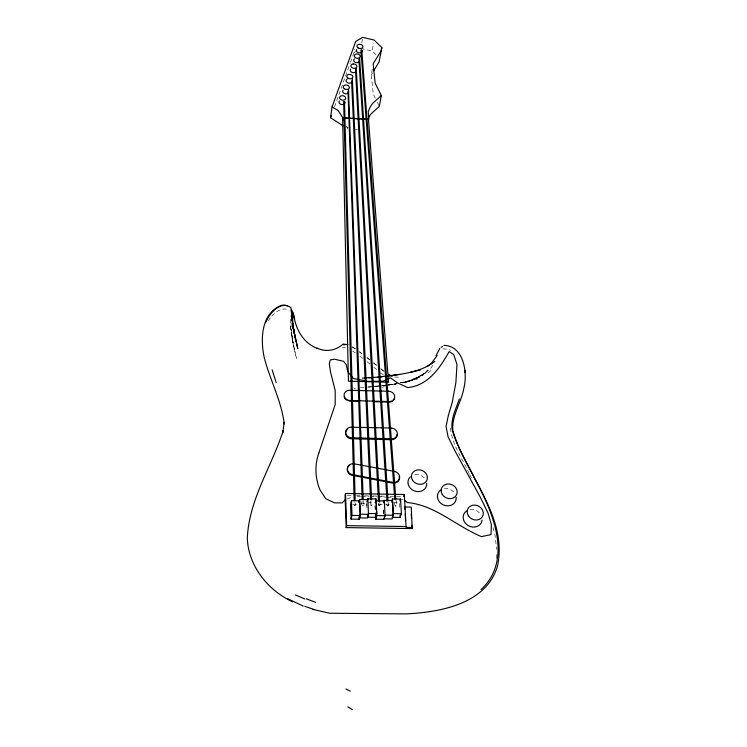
<?xml version="1.0" encoding="UTF-8"?>
<svg xmlns="http://www.w3.org/2000/svg" width="747" height="747" viewBox="0 0 747 747"><rect width="100%" height="100%" fill="white"/><g stroke="black" fill="none" stroke-linecap="round" stroke-linejoin="round"><path stroke-width="0.56" stroke-dasharray="3.73 2.8" d="M355.245 502.899C356.636 507.334 352.108 505.439 354.162 501.807M291.181 329.39L293.347 345.609L296.475 358.28C293.515 344.498 289.397 330.576 290.49 316.336M363.257 500.705C365.572 507.138 360.343 507.353 362.202 500.779M371.885 505.495L370.82 505.57L371.885 505.495L371.67 500.845M496.391 558.308L496.783 552.621M379.765 505.626C377.16 506.121 381.782 505.261 379.644 503.301M387.31 505.887C390.354 504.785 385.48 508.492 387.067 502.357M395.91 500.088C398.646 508.147 393.314 508.249 394.864 500.163M350.52 62.29L354.041 52.505L354.545 49.19M361.819 42.878L362.342 39.563M376.058 54.82L372.202 51.057L373.5 43.335M375.274 98.146L373.248 94.029L371.296 74.728L372.426 68.164M334.469 106.858L350.128 63.374M354.255 505.252L355.311 505.224M362.36 505.383L363.415 505.355M395.303 505.934L396.349 505.906M371.296 74.728L372.501 72.758M268.21 320.771L271.189 316.775M432.905 365.47L429.842 369.13L421.943 375.853L425.501 372.79L414.52 378.813L407.722 381.343L400.345 382.809M271.815 316.018C275.914 311.406 282.87 306.756 289.07 310.164M428.106 372.716L432.242 369.616M425.501 372.79L414.464 379.224L402.885 382.95C412.204 380.914 421.457 377.347 427.919 370.026L420.244 376.236L414.52 378.813M354.041 52.505L357.001 50.749M382.389 387.534L384.369 386.404M347.122 499.024L352.491 496.82M402.885 382.95L414.576 379.495L402.147 382.781M407.722 381.343L417.797 378.953M400.317 382.763L406.592 381.4L420.244 376.236L423.969 373.752L414.464 379.224L419.469 376.992L408.553 381.54L402.073 382.772M387.982 385.032L396.685 383.79L388.916 384.994M388.627 385.032L395.042 383.837M387.422 385.06L395.014 383.799M392.371 384.612L396.573 383.939M388.916 384.808L397.581 383.556M442.803 348.942L447.817 349.082L450.572 350.399M375.62 386.46L379.719 386.012L374.322 386.488M382.062 385.695L384.201 385.433M382.016 385.76L384.322 385.499M382.128 385.788L386.47 385.34M378.057 385.966L374.798 386.292L380.298 385.769M382.399 385.545L386.75 385.116M381.39 385.657L386.881 385.135M367.832 387.058L373.239 386.582M367.86 387.067L373.407 386.629M360.343 387.413L366.758 387.161M342.369 347.682L345.413 347.598M357.141 496.736L360.633 496.68M361.791 496.652L368.766 496.531M369.933 496.512L376.908 496.578M393.557 502.712L399.3 502.806L399.645 508.436M367.954 502.544L374.873 502.666M360.96 503.235L366.73 503.329L366.936 507.848M385.499 504.178L391.26 504.281M378.524 504.598L383.127 504.683M352.817 504.44L358.607 504.533M394.696 377.067L399.346 377.151M347.336 495.541L355.385 495.681M356.534 495.7L359.979 495.756M364.583 495.84L371.483 495.961M372.632 495.98L379.532 496.101M380.681 496.12L385.275 496.195M389.878 496.279L395.621 496.382M396.778 496.4L402.521 496.503M355.236 129.427L357.383 129.53M378.066 496.652L386.208 497.185M387.376 497.259L393.193 497.633M360.95 48.406L372.202 51.057M401.092 499.229L403.296 499.911M353.648 387.861L355.488 388.879M352.005 346.953L355.768 349.391M352.416 346.841L356.067 349.204M352.584 351.025L355.311 352.799M346.869 126.906L348.242 127.812M359.466 351.678L361.959 353.555M359.354 351.893L361.922 353.826M359.933 356.188L362.715 358.299M380.755 368.635L383.388 370.727M380.755 372.856L383.379 374.938M381.203 369.289L385.695 372.865M366.992 357.477L369.541 359.531M367.076 357.813L369.7 359.923M367.029 361.725L371.25 365.124M373.817 362.995L379 367.244M373.192 362.734L377.637 366.385M373.836 367.244L377.272 370.073M469.181 473.589C462.57 458.649 451.739 444.568 450.525 427.835M469.676 474.569L472.179 479.49M377.3 102.255L379.327 106.373M346.403 126.047L347.71 129.072M493.02 527.597L494.944 534.721L496.746 549.437M291.816 336.953L293.113 343.162L290.209 323.703M294.262 349.624L291.442 333.041M388.123 502.283L388.347 505.775M383.5 509.781L383.743 514.291M383.435 510.322L383.669 514.832M378.589 503.375L378.71 505.7M375.115 505.672L375.339 510.192M375.041 506.046L375.377 512.806M370.615 500.92L370.82 505.57M366.796 502.526L366.954 505.915M291.153 322.928L291.19 330.613M414.949 474.606A9.543 8.422 21.2 0 1 425.781 479.91M444.288 488.641A9.608 8.46 24.4 0 1 455.203 493.982M469.994 509.603A9.73 8.553 27.7 0 1 481.04 515.019"/><path stroke-width="1.12" d="M292.273 310.799L293.067 327.186L297.801 348.672L292.861 326.486L290.966 307.745C280.788 299.818 269.097 313.712 265.605 322.657M363.21 499.538L348.513 89.705M355.917 68.397L355.908 69.004M343.106 125.87L330.557 117.737L332.06 106.896L355.712 41.459L362.697 37.35L374.06 40.03L381.857 47.584L379.093 61.926L373.696 70.788M381.857 47.584L381.035 50.936L373.173 63.784L375.162 83.15L381.315 95.551L379.327 106.373L370.97 113.955L368.486 117.456M412.596 527.485L406.079 527.382L404.342 494.505L345.525 493.468L345.039 495.494L346.169 527.597L412.204 528.577L411.242 507.101L404.79 506.998L404.93 509.258M351.454 500.667L350.502 504.402L351.062 519.109L359.223 519.24L360.222 515.57L359.596 500.807L351.454 500.667L352.024 515.439L351.062 519.109M346.169 527.597L346.673 525.645L345.525 493.468M358.896 502.264L359.643 499.463L367.776 499.594L367.253 501.461M359.102 502.675L359.596 500.807M359.643 499.463L360.269 514.197L359.27 517.876L367.403 518.007L368.458 514.328L367.841 498.791L375.956 498.931L376.693 513.647L375.592 517.316L367.468 517.185L368.523 513.516L376.693 513.647M367.057 501.592L367.841 498.791M375.414 500.798L375.956 498.931M375.61 502.684L376.152 500.817L384.266 500.957L383.697 502.815M393.286 515.271L385.135 515.141L383.986 518.81L392.1 518.932L393.286 515.271L392.436 500.555L384.332 500.415L385.06 515.691L383.911 519.352L375.797 519.221L376.89 515.561L376.152 500.817M383.771 502.283L384.332 500.415M391.858 500.807L392.446 498.949L400.523 499.08L401.438 513.768L400.196 517.428L392.11 517.307M391.848 502.414L392.436 500.555M392.399 516.392L393.296 513.637L392.446 498.949M399.916 500.948L400.523 499.08M403.669 496.522L404.342 494.505M318.81 453.046L335.198 404.51L335.207 390.606L330.491 371.847L329.343 363.789L330.221 359.951L334.535 359.186L343.695 361.38L346.253 364.657L347.719 371.614L353.359 378.496L368.43 381.418L383.211 381.175L390.392 377.833L397.628 382.987L407.75 387.6C428.227 385.536 440.02 367.841 449.143 351.604L453.718 354.498L456.987 364.527L455.894 382.52L452.327 401.942L448.275 415.762L446.052 426.453L448.032 436.631L454.895 450.786L480.386 497.315L488.108 513.264L491.367 524.59L491.022 534.619L481.442 536.607C456.38 526.224 435.249 505.196 407.432 502.526L404.398 500.257M330.557 117.737L331.341 115.561M459.368 398.917C456.006 408.618 450.852 418.488 452.056 429.021C456.632 446.977 467.305 462.608 475.045 479.275C492.675 511.602 513.478 559.242 481.105 589.56M435.996 355.721L439.815 348.513M437.135 355.516L431.859 362.678L427.48 366.347M344.974 499.911L342.275 502.871L334.6 502.852L325.841 498.8L319.893 489.724A62.869 55.745 17.2 0 1 318.82 453.046M381.315 95.551L372.884 103.151L370.381 106.672L368.215 111.639L368.925 119.249L342.92 117.989L338.223 110.575L332.06 106.896M434.829 361.389C421.504 371.941 403.866 373.733 387.637 376.217M441.132 347.299L442.607 346.496M410.327 372.295L420.514 369.905M399.664 374.396L377.926 377.123L362.463 378.075M443.942 345.375C463.71 345.693 467.79 372.678 463.906 387.954C461.413 402.502 451.496 415.556 452.85 430.72C466.203 475.755 507.755 515.719 497.595 565.656C486.68 603.781 440.665 612.185 406.415 613.885L329.67 613.25L312.732 609.375M382.24 376.721L377.926 377.123L379.962 377.048M368.953 377.823L374.387 377.468M343.321 344.731L346.468 344.628M346.673 525.645L406.377 526.532M393.296 513.637L401.438 513.768M360.269 514.197L368.458 514.328M376.89 515.561L385.06 515.691M352.024 515.439L360.222 515.57M348.998 400.999L359.279 401.288M374.135 401.699L387.842 402.073M342.621 117.905L368.458 119.165L388.515 382.249L348.429 381.166L342.621 117.905L342.976 120.538M304.627 606.237L313.992 609.515M316.915 348.037C325.785 352.425 335.907 350.623 343.069 344.078L347.906 344.656M306.223 598.814L315.673 602.371M295.326 594.901L304.776 598.926M303.235 606.116L287.838 598.786M345.898 689.042L350.315 691.124M388.459 374.35L392.156 376.273M316.933 348.298C303.562 342.985 295.952 329.763 293.963 316.056L294.617 319.1L293.132 312.423M292.525 601.783C268.014 590.401 248.321 566.021 247.313 538.382C248.863 499.752 271.675 466.548 283.262 430.589L282.814 432.28L284.224 422.279L284.215 423.979C281.535 400.84 269.966 379.971 264.251 357.617C260.32 339.39 260.964 313.507 281.236 305.448A8.124 6.704 6.7 0 1 287.343 305.878M347.841 706.839L352.332 709.65M272.151 369.868L276.138 382.445M352.304 78.426L371.614 499.678M291.283 315.085L295.747 341.5M293.067 327.186L294.383 333.442L292.647 323.554M291.33 309.538L291.732 314.198M361.753 49.918L395.826 498.931M360.932 49.993L394.771 498.996M465.138 372.734L464.979 370.288M411.233 513.88L411.532 518.399M411.98 525.178L412.204 528.577M359.615 58.135L388.048 501.125M358.868 59.368L386.993 501.19M405.219 513.796L405.649 520.584M400.056 515.178L400.196 517.428M356.291 68.668L379.579 502.133M355.516 69.901L378.468 501.041M375.573 514.702L375.797 519.221M375.489 515.066L375.592 517.316M351.585 80.891L370.559 499.752M359.12 516.98L359.223 519.24M348.009 91.199L362.164 499.612M344.479 101.443L355.189 500.565M343.629 101.517L354.134 500.639M292.236 314.3L292.385 321.117L292.385 319.875M361.922 50.105A2.979 2.11 9.4 0 1 359.064 52.878A2.979 2.11 9.4 0 1 356.721 49.461M359.419 61.497A2.997 2.138 9.4 0 1 355.068 62.225A2.997 2.138 9.4 0 1 354.452 58.882M355.955 69.807A3.016 2.166 9.3 0 1 353.042 72.655A3.016 2.166 9.3 0 1 350.679 69.154M351.977 81.927A3.035 2.194 9.2 0 1 347.56 82.693A3.035 2.194 9.2 0 1 346.944 79.266M348.429 90.854A3.053 2.222 9.1 0 1 345.469 93.786A3.053 2.222 9.1 0 1 343.088 90.191M344.787 101.545A3.072 2.25 9 0 1 341.799 104.524A3.072 2.25 9 0 1 339.409 100.892M426.733 483.197A9.543 8.422 21.2 0 1 414.324 490.91A9.543 8.422 21.2 0 1 410.318 476.847M456.212 497.306A9.608 8.46 24.4 0 1 443.036 504.748A9.608 8.46 24.4 0 1 441.019 489.864M482.086 520.117A9.73 8.553 27.7 0 1 468.098 525.543A9.73 8.553 27.7 0 1 466.716 510.855M399.234 476.511A6.237 5.528 18.9 0 1 392.455 483.029L351.295 475.129A6.228 5.537 14.7 0 1 347.598 467.781M348.121 466.828A6.228 5.537 14.7 0 1 349.745 465.316M347.14 429.544A6.116 5.341 13.4 0 0 345.824 434.885A6.116 5.341 13.4 0 0 350.604 438.713L391.381 439.712A6.107 5.304 16.8 0 0 397.087 434.465M346.813 400.168A5.995 5.145 12.3 0 1 344.152 396.797M394.537 398.076A5.985 5.108 15.3 0 1 393.772 399.925M393.081 400.691A5.985 5.108 15.3 0 1 388.982 402.11M353.21 63.953L352.649 64.055A3.025 2.166 9.3 0 0 351.576 67.333A3.025 2.166 9.3 0 0 356.347 67.585A3.025 2.166 9.3 0 0 354.946 64.177L353.21 63.953M391.008 428.031L350.408 427.2A6.125 5.35 13.4 0 0 345.712 432.373A6.125 5.35 13.4 0 0 350.819 437.77L391.652 438.778A6.107 5.304 16.8 0 0 397.367 433.54A6.107 5.304 16.8 0 0 391.008 428.031M388.515 391.232L348.709 390.289A5.995 5.145 12.3 0 0 344.115 395.256A5.995 5.145 12.3 0 0 349.11 400.467L389.131 401.578A5.985 5.108 15.3 0 0 394.743 396.554A5.985 5.108 15.3 0 0 388.515 391.232M394.323 471.348L353.303 463.682A6.228 5.537 14.7 0 0 347.458 468.108A6.228 5.537 14.7 0 0 351.463 474.41L392.679 482.319A6.247 5.528 18.8 0 0 399.617 477.987A6.247 5.528 18.8 0 0 394.323 471.348M358.056 47.892A2.988 2.11 9.4 0 0 362.855 46.958A2.988 2.11 9.4 0 0 358.859 44.316A2.988 2.11 9.4 0 0 358.056 47.892M355.432 57.668A3.007 2.138 9.4 0 0 360.259 56.725A3.007 2.138 9.4 0 0 356.244 54.055A3.007 2.138 9.4 0 0 355.432 57.668M347.887 78.155A3.044 2.194 9.2 0 0 352.799 77.174A3.044 2.194 9.2 0 0 348.728 74.448A3.044 2.194 9.2 0 0 347.887 78.155M344.386 88.818A3.072 2.222 9.1 0 0 349.325 87.819A3.072 2.222 9.1 0 0 345.235 85.055A3.072 2.222 9.1 0 0 344.386 88.818M340.697 99.566A3.091 2.25 9 0 0 345.674 98.548A3.091 2.25 9 0 0 341.556 95.756A3.091 2.25 9 0 0 340.697 99.566M412.512 480.181A8.114 7.134 21.1 0 0 426.36 481.227A8.114 7.134 21.1 0 0 419.403 469.835A8.114 7.134 21.1 0 0 412.512 480.181M442.28 494.449A8.17 7.171 24.2 0 0 456.165 495.485A8.17 7.171 24.2 0 0 449.031 483.972A8.17 7.171 24.2 0 0 442.28 494.449M468.369 515.775A8.273 7.255 27.4 0 0 482.338 516.803A8.273 7.255 27.4 0 0 475.017 505.093A8.273 7.255 27.4 0 0 468.369 515.775"/></g></svg>
